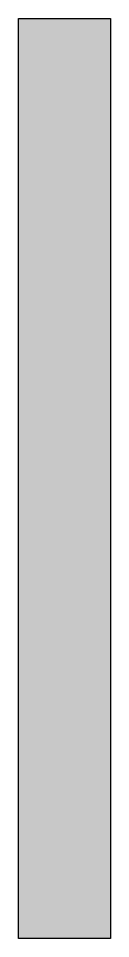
# Model space of a CAD drawing. Header units: metres. Extents: x -0.05 to 0.05, y -0.5 to 0.5.
import ezdxf

# ---------------------------------------------------------------- set-up
doc = ezdxf.new("R2010")
doc.units = ezdxf.units.M

msp = doc.modelspace()

# ---------------------------------------------------------------- linework, layer by layer
at = {"flags": 128}
msp.add_lwpolyline([(-0.05, -0.5), (-0.05, 0.5), (0.05, 0.5), (0.05, -0.5)], close=True, dxfattribs=at)
at = {"extrusion": (0, 0, -1)}
msp.add_solid([(0.05, -0.5), (0.05, 0.5), (-0.05, -0.5), (-0.05, 0.5)], dxfattribs=at)

doc.saveas('drawing.dxf')
